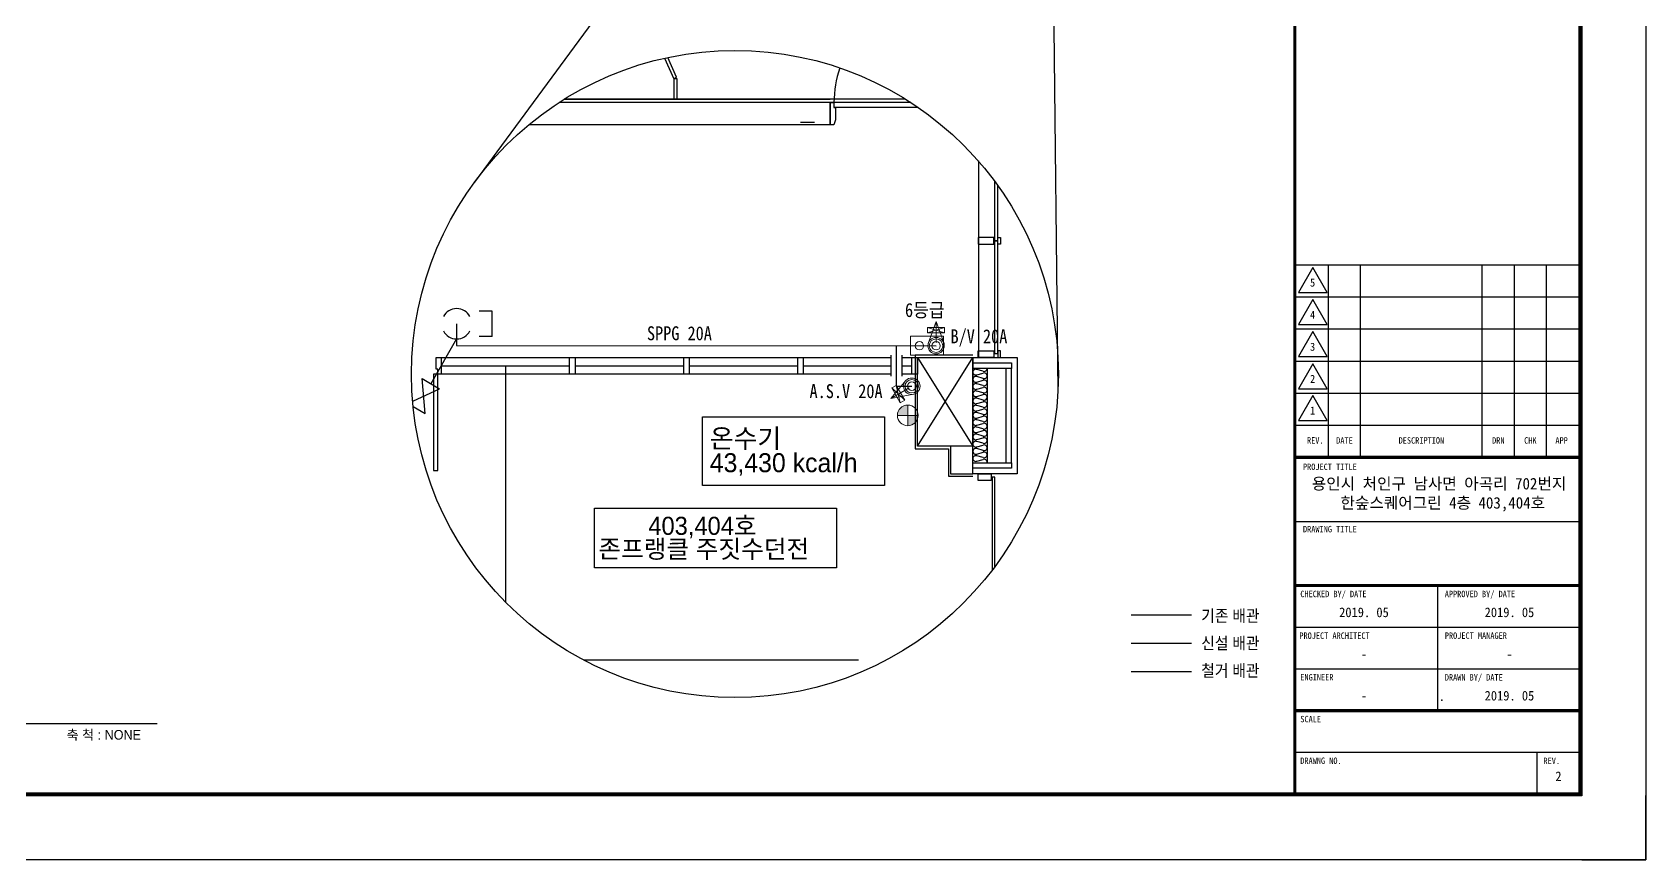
# Model space of a CAD drawing. Header units: millimetres. Extents: x 16332047 to 33387680, y -14835522 to -7015081.
# Drawn here: x 16923087 to 17174814, y -7312081 to -7183076 of the extents above; entities that cross this region are included whole.
import ezdxf
from ezdxf.enums import TextEntityAlignment as Align

# ---------------------------------------------------------------- set-up
doc = ezdxf.new("R2010")
doc.units = ezdxf.units.MM
doc.header["$LTSCALE"] = 300
doc.header["$MEASUREMENT"] = 0
doc.header["$PDSIZE"] = -3
doc.linetypes.add('ILJUM30', pattern=[33, 30, -1, 1, -1])
doc.layers.get('0').update_dxf_attribs({"linetype": 'CONTINUOUS'})
doc.layers.get('Defpoints').update_dxf_attribs({"color": 155, "linetype": 'CONTINUOUS'})
for name, color, linetype in [('2', 2, 'CONTINUOUS'), ('3', 3, 'CONTINUOUS'), ('A-HAT', 5, 'CONTINUOUS'), ('AA-BORD-FORM', 7, 'CONTINUOUS'), ('AA-BORD-TEXT', 3, 'CONTINUOUS'), ('ASS1', 1, 'ILJUM30'), ('E', 1, 'CONTINUOUS'), ('gas', 3, 'CONTINUOUS'), ('TEXT', 3, 'CONTINUOUS'), ('TXT', 8, 'CONTINUOUS'), ('근린시설 화장실위생도면$0$SI', 2, 'CONTINUOUS')]:
    doc.layers.add(name, color=color, linetype=linetype)
doc.layers.add('AA-XXXX-DEFP', color=144, linetype='CONTINUOUS', plot=False)
doc.layers.add('arch', color=255, linetype='CONTINUOUS', lineweight=25)
doc.styles.add('SAMOO-MEP', font='')
doc.styles.add('돋움', font='HYGTRE.TTF')
doc.styles.add('돋움체', font='')
doc.styles.get('SAMOO-MEP').set_extended_font_data('Dotum')
doc.styles.get('돋움체').set_extended_font_data('DotumChe')

msp = doc.modelspace()

# ---------------------------------------------------------------- hatches: boundary and pattern name
at = {"layer": 'A-HAT', "lineweight": 18}
h = msp.add_hatch(color=0, dxfattribs=at)
h.dxf.hatch_style = 1
h.paths.add_polyline_path([(17059677, -7241196, 0.4142136), (17058068, -7242805), (17059677, -7242805)])
h.paths.add_polyline_path([(17061286, -7242805), (17059677, -7242805), (17059677, -7244414, 0.4142136)])

# ---------------------------------------------------------------- linework, layer by layer
at = {"color": 0}
for p, q in [((16994814, -7226540, 0), (16992834, -7226540, 0)), ((16994814, -7230500, 0), (16994814, -7226540, 0)), ((16994814, -7230500, 0), (16992834, -7230500, 0))]:
    msp.add_line(p, q, dxfattribs=at)
at = {"layer": '2', "color": 0}
for p, q in [((17042920, -7197111, 0), (17045154, -7197111, 0)), ((16984401, -7242524, 0), (16983895, -7237075, 0)), ((16983895, -7237075, 0), (16986634, -7238657, 0)), ((16982440, -7240584, 0), (16986634, -7238657, 0)), ((16982519, -7241437, 0), (16984401, -7242524, 0))]:
    msp.add_line(p, q, dxfattribs=at)
at = {"layer": '3', "color": 0}
msp.add_line((16989299, -7230879, 0), (16985264, -7237866, 0), dxfattribs=at)
at = {"layer": 'A-HAT', "color": 0, "lineweight": 18}
for p, q in [((17065427, -7229919), (17062763, -7229094)), ((17065427, -7229094), (17062763, -7229919)), ((17064095, -7228142), (17062856, -7231607)), ((17064095, -7231482), (17064095, -7228142)), ((17064095, -7228142), (17065335, -7231607)), ((17057015, -7240162), (17059396, -7237356)), ((17059907, -7238492), (17057015, -7240162)), ((17057015, -7240162), (17060636, -7239503)), ((17059220, -7240427), (17057174, -7238533)), ((17058505, -7240839), (17057888, -7238120)), ((17059677, -7241196), (17059677, -7244414)), ((17058068, -7242805), (17061286, -7242805))]:
    msp.add_line(p, q, dxfattribs=at)
for points in [[(17062763, -7229094), (17065427, -7229094), (17065427, -7229919), (17062763, -7229919)], [(17060109, -7230449), (17065280, -7230449), (17065280, -7233435), (17060109, -7233435)], [(17057174, -7238533), (17058505, -7240839), (17059220, -7240427), (17057888, -7238120)]]:
    msp.add_lwpolyline(points, close=True, dxfattribs=at)
for centre, radius in [((17061491, -7231942), 664), ((17064095, -7231942), 1284), ((17064095, -7231942), 1052), ((17064095, -7231942), 664), ((17060306, -7238262), 1284), ((17060306, -7238262), 1052), ((17060306, -7238262), 664), ((17060306, -7238262), 664), ((17059677, -7242805), 1609)]:
    msp.add_circle(centre, radius, dxfattribs=at)
at = {"layer": 'AA-BORD-FORM'}
for p, q in [((17120064, -7219331, 0), (17164564, -7219331, 0)), ((17125314, -7249331, 0), (17125314, -7219331, 0)), ((17130314, -7249331, 0), (17130314, -7219331, 0)), ((17149314, -7249331, 0), (17149314, -7219331, 0)), ((17154314, -7249331, 0), (17154314, -7219331, 0)), ((17159314, -7249331, 0), (17159314, -7219331, 0)), ((17120064, -7224331, 0), (17164564, -7224331, 0)), ((17120064, -7229331, 0), (17164564, -7229331, 0)), ((17120064, -7234331, 0), (17164564, -7234331, 0))]:
    msp.add_line(p, q, dxfattribs=at)
at = {"layer": 'AA-BORD-FORM', "color": 0}
for p, q in [((17120064, -7239331, 0), (17164564, -7239331, 0)), ((17120064, -7244331, 0), (17164564, -7244331, 0)), ((17120064, -7259331, 0), (17164564, -7259331, 0)), ((17142315, -7269372, 0), (17142315, -7288848, 0)), ((17120064, -7275831, 0), (17164564, -7275831, 0)), ((17120064, -7282331, 0), (17164564, -7282331, 0)), ((17120064, -7295331, 0), (17164564, -7295331, 0)), ((17157824, -7295331, 0), (17157824, -7301831, 0))]:
    msp.add_line(p, q, dxfattribs=at)
at = {"layer": 'AA-BORD-FORM', "const_width": 500, "elevation": 0}
msp.add_lwpolyline([(16765064, -7025331), (17164564, -7025331), (17164564, -7301831), (16765064, -7301831)], close=True, dxfattribs=at)
msp.add_lwpolyline([(17120064, -7301831), (17120064, -7025331)], dxfattribs=at)
at = {"layer": 'AA-BORD-FORM', "elevation": 0}
for points in [[(17122869, -7219751), (17120619, -7223647), (17125118, -7223647)], [(17122869, -7224751), (17120619, -7228647), (17125118, -7228647)], [(17122869, -7229751), (17120619, -7233647), (17125118, -7233647)], [(17122869, -7234751), (17120619, -7238647), (17125118, -7238647)]]:
    msp.add_lwpolyline(points, close=True, dxfattribs=at)
at = {"layer": 'AA-BORD-FORM', "color": 0, "elevation": 0}
msp.add_lwpolyline([(17122869, -7239696), (17120619, -7243591), (17125118, -7243591)], close=True, dxfattribs=at)
at = {"layer": 'AA-BORD-FORM', "color": 0, "const_width": 500, "elevation": 0}
for points in [[(17120064, -7249331), (17164564, -7249331)], [(17120064, -7269331), (17164564, -7269331)], [(17120064, -7288831), (17164564, -7288831)]]:
    msp.add_lwpolyline(points, dxfattribs=at)
at = {"layer": 'AA-XXXX-DEFP'}
for p, q in [((17174814, -7015081, 0), (17174814, -7312081, 0)), ((17120064, -7025331, 0), (17120064, -7301831, 0)), ((17174814, -7312081, 0), (16754814, -7312081, 0))]:
    msp.add_line(p, q, dxfattribs=at)
at = {"layer": 'AA-XXXX-DEFP', "elevation": 0}
for points in [[(16764764, -7025031), (17164864, -7025031), (17164864, -7302131), (16764764, -7302131)], [(16765064, -7025331), (17164564, -7025331), (17164564, -7301831), (16765064, -7301831)]]:
    msp.add_lwpolyline(points, close=True, dxfattribs=at)
at = {"layer": 'arch', "color": 0}
for p, q in [((17021749, -7187114), (17023163, -7190309)), ((17023612, -7190049), (17022264, -7187002)), ((17023163, -7190309), (17023612, -7190049)), ((17023681, -7190309), (17023163, -7190309)), ((17023163, -7190309), (17023163, -7193505)), ((17023681, -7193505), (17023681, -7190309)), ((17047561, -7194024), (17005274, -7194024)), ((17059344, -7193506), (17006085, -7193509)), ((17006091, -7193505), (17047561, -7193505)), ((17023163, -7193505), (17023681, -7193505)), ((17047561, -7194024), (17047561, -7197480)), ((17060160, -7194024), (17047561, -7194024)), ((17047561, -7197480), (17047561, -7194024)), ((17047561, -7194024), (17048166, -7194024)), ((17060160, -7194024), (17048166, -7194024)), ((17048166, -7194024), (17048166, -7194801)), ((17061324, -7194801), (17048166, -7194801)), ((17048166, -7194801), (17048425, -7194801)), ((17048425, -7196702), (17048166, -7197480)), ((17048425, -7194801), (17048425, -7196702)), ((17047561, -7197480), (17000564, -7197480)), ((17048166, -7197480), (17047561, -7197480)), ((17048166, -7197480), (17048166, -7197480)), ((17070690, -7203140), (17070690, -7233769)), ((17073224, -7206281), (17073224, -7215589)), ((17073708, -7215589), (17073708, -7206944)), ((17070684, -7215071), (17070684, -7216108)), ((17073120, -7215071), (17070684, -7215071)), ((17070684, -7216108), (17073120, -7216108)), ((17073120, -7216108), (17073120, -7215071)), ((17073224, -7215589), (17073708, -7215589)), ((17073224, -7215589), (17073224, -7233180)), ((17073708, -7215589), (17073224, -7215589)), ((17073708, -7216108), (17073708, -7215071)), ((17073708, -7215071), (17074140, -7215071)), ((17073708, -7233180), (17073708, -7215589)), ((17074140, -7216108), (17073708, -7216108)), ((17074140, -7215071), (17074140, -7216108)), ((16986097, -7233769), (17057023, -7233769)), ((16986097, -7235411), (16986097, -7233769)), ((16986097, -7233769), (16986875, -7233769)), ((16986875, -7233769), (16986875, -7236016)), ((17006920, -7233769), (17007784, -7233769)), ((17006920, -7236361), (17006920, -7233769)), ((17007784, -7233769), (17007784, -7236361)), ((17024718, -7233769), (17025582, -7233769)), ((17024718, -7236361), (17024718, -7233769)), ((17025582, -7233769), (17025582, -7236361)), ((17042516, -7233769), (17043380, -7233769)), ((17042516, -7236361), (17042516, -7233769)), ((17043380, -7233769), (17043380, -7236361)), ((17058751, -7233769), (17061179, -7233769)), ((17060315, -7233769), (17061179, -7233769)), ((17060315, -7236361), (17060315, -7233769)), ((17069820, -7233424), (17060834, -7233424)), ((17060834, -7233424), (17060834, -7248025)), ((17061179, -7233769), (17061179, -7236361)), ((17061179, -7233769), (17061179, -7236361)), ((17061180, -7233769), (17069820, -7247593)), ((17061180, -7247593), (17069820, -7233769)), ((17061180, -7247593), (17061180, -7233769)), ((17061180, -7233769), (17069820, -7233769)), ((17069820, -7233769), (17069820, -7247593)), ((17069820, -7249321), (17069820, -7233769)), ((17069820, -7233769), (17076732, -7233769)), ((17070684, -7233769), (17070684, -7232732)), ((17070684, -7232732), (17073120, -7232732)), ((17073120, -7233769), (17070684, -7233769)), ((17073120, -7232732), (17073120, -7233769)), ((17073224, -7233180), (17073708, -7233180)), ((17073708, -7232732), (17073708, -7233769)), ((17074140, -7232732), (17073708, -7232732)), ((17073708, -7233769), (17074140, -7233769)), ((17074140, -7233769), (17074140, -7232732)), ((17076732, -7233769), (17076732, -7251913)), ((16986356, -7236361), (16985700, -7236361)), ((16985700, -7236361), (16985700, -7251395)), ((16986097, -7235584), (16986097, -7235411)), ((16986097, -7235411), (16986097, -7235411)), ((16986356, -7235584), (16986097, -7235584)), ((16986356, -7236361), (16986356, -7235584)), ((17057023, -7236361), (16986356, -7236361)), ((16986356, -7251395), (16986356, -7236361)), ((16986875, -7236361), (16986356, -7236361)), ((16986875, -7235065), (17006920, -7235065)), ((16986875, -7236016), (16986875, -7236361)), ((17007784, -7236361), (17006920, -7236361)), ((17007784, -7235065), (17024718, -7235065)), ((17025582, -7236361), (17024718, -7236361)), ((17025582, -7235065), (17042516, -7235065)), ((17043380, -7236361), (17042516, -7236361)), ((17043380, -7235065), (17057023, -7235065)), ((17058751, -7235065), (17060315, -7235065)), ((17061179, -7236361), (17058751, -7236361)), ((17061179, -7236361), (17060315, -7236361)), ((17069820, -7234633), (17075868, -7234633)), ((17069820, -7235497), (17069820, -7234633)), ((17075868, -7235497), (17069820, -7235497)), ((17071458, -7235917), (17070429, -7235639)), ((17070429, -7236479), (17071458, -7236200)), ((17071458, -7237040), (17070429, -7236762)), ((17072066, -7235497), (17072066, -7250185)), ((17075868, -7235497), (17075004, -7235497)), ((17075004, -7235497), (17075004, -7250185)), ((17075868, -7234633), (17075868, -7235497)), ((17075868, -7250185), (17075868, -7235497)), ((17070429, -7237602), (17071458, -7237323)), ((17071458, -7238164), (17070429, -7237885)), ((17070429, -7238725), (17071458, -7238447)), ((17071458, -7239287), (17070429, -7239008)), ((17070429, -7239848), (17071458, -7239570)), ((17071458, -7240410), (17070429, -7240131)), ((17070429, -7240972), (17071458, -7240693)), ((17071458, -7241533), (17070429, -7241255)), ((17070429, -7242095), (17071458, -7241816)), ((17071458, -7242656), (17070429, -7242378)), ((17070429, -7243218), (17071458, -7242939)), ((17071458, -7243780), (17070429, -7243501)), ((17070429, -7244341), (17071458, -7244063)), ((17071458, -7244903), (17070429, -7244624)), ((17070429, -7245464), (17071458, -7245186)), ((17071458, -7246026), (17070429, -7245747)), ((17070429, -7246588), (17071458, -7246309)), ((17071458, -7247149), (17070429, -7246871)), ((17060834, -7248025), (17066018, -7248025)), ((17069820, -7247593), (17061180, -7247593)), ((17066018, -7248025), (17066018, -7252259)), ((17066364, -7247593), (17066364, -7251913)), ((17069820, -7251913), (17069820, -7247593)), ((17070429, -7247711), (17071458, -7247432)), ((17071458, -7248272), (17070429, -7247994)), ((17070429, -7248834), (17071458, -7248555)), ((17071458, -7249396), (17070429, -7249117)), ((17070429, -7249957), (17071458, -7249679)), ((16985700, -7251395), (16986356, -7251395)), ((17066364, -7251913), (17069820, -7251913)), ((17069820, -7250185), (17075868, -7250185)), ((17069820, -7251049), (17069820, -7250185)), ((17069820, -7250185), (17069820, -7250185)), ((17075868, -7251049), (17069820, -7251049)), ((17076732, -7251913), (17069820, -7251913)), ((17070684, -7252950), (17070684, -7251913)), ((17070684, -7251913), (17072689, -7251913)), ((17072689, -7251913), (17072689, -7252950)), ((17075004, -7250185), (17075868, -7250185)), ((17075868, -7250185), (17075868, -7251049)), ((17066018, -7252259), (17069820, -7252259)), ((17072689, -7252950), (17070684, -7252950)), ((17072862, -7252432), (17072862, -7266923)), ((17073276, -7252432), (17072862, -7252432)), ((17073276, -7266370), (17073276, -7252432))]:
    msp.add_line(p, q, dxfattribs=at)
for centre, radius, start, end in [((17064236, -7194024), 16070, 160.42436, 180), ((17070269, -7236059), 449, 69.21422, 290.78578), ((17070269, -7237182), 449, 69.21422, 290.78578), ((17071617, -7235497), 449, 249.22113, 359.99309), ((17071617, -7236620), 449, 0.00691, 110.77887), ((17071617, -7236620), 449, 249.22113, 359.99309), ((17070269, -7238305), 449, 69.21422, 290.78578), ((17070269, -7239428), 449, 69.21422, 290.78578), ((17071617, -7237744), 449, 0.00691, 110.77887), ((17071617, -7237743), 449, 249.22113, 359.99309), ((17071617, -7238867), 449, 0.00691, 110.77887), ((17071617, -7238867), 449, 249.22113, 359.99309), ((17071617, -7239990), 449, 0.00691, 110.77887), ((17070269, -7240552), 449, 69.21422, 290.78578), ((17070269, -7241675), 449, 69.21422, 290.78578), ((17071617, -7239990), 449, 249.22113, 359.99309), ((17071617, -7241113), 449, 0.00691, 110.77887), ((17071617, -7241113), 449, 249.22113, 359.99309), ((17071617, -7242236), 449, 0.00691, 110.77887), ((17070269, -7242798), 449, 69.21422, 290.78578), ((17070269, -7243921), 449, 69.21422, 290.78578), ((17070269, -7245044), 449, 69.21422, 290.78578), ((17071617, -7242236), 449, 249.22113, 359.99309), ((17071617, -7243360), 449, 0.00691, 110.77887), ((17071617, -7243359), 449, 249.22113, 359.99309), ((17071617, -7244483), 449, 0.00691, 110.77887), ((17071617, -7244483), 449, 249.22113, 359.99309), ((17070269, -7246168), 449, 69.21422, 290.78578), ((17070269, -7247291), 449, 69.21422, 290.78578), ((17071617, -7245606), 449, 0.00691, 110.77887), ((17071617, -7245606), 449, 249.22113, 359.99309), ((17071617, -7246729), 449, 0.00691, 110.77887), ((17071617, -7246729), 449, 249.22113, 359.99309), ((17070269, -7248414), 449, 69.21422, 290.78578), ((17070269, -7249537), 449, 69.21422, 290.78578), ((17071617, -7247852), 449, 0.00691, 110.77887), ((17071617, -7247852), 449, 249.22113, 359.99309), ((17071617, -7248976), 449, 0.00691, 110.77887), ((17071617, -7248975), 449, 249.22113, 359.99309), ((17071617, -7250099), 449, 0.00691, 110.77887), ((17071617, -7250099), 449, 348.90744, 359.99309)]:
    msp.add_arc(centre, radius, start, end, dxfattribs=at)
at = {"layer": 'ASS1', "color": 0, "linetype": 'Continuous'}
msp.add_point((17142988, -7287230, 0), dxfattribs=at)
at = {"layer": 'Defpoints', "elevation": 0}
msp.add_lwpolyline([(17164826, -7312081), (17174814, -7312081), (17174814, -7302093)], dxfattribs=at)
at = {"layer": 'E', "color": 0, "linetype": 'Continuous'}
for points in [[(17027636, -7243017), (17056062, -7243017), (17056062, -7253753), (17027636, -7253753)], [(17010804, -7257266), (17048574, -7257266), (17048574, -7266596), (17010804, -7266596)]]:
    msp.add_lwpolyline(points, close=True, dxfattribs=at)
at = {"layer": 'gas', "color": 0}
for p, q in [((17056976, -7118329), (16992090, -7206444)), ((17081836, -7127205), (17083096, -7239105)), ((16989299, -7228520, 0), (16989299, -7231908, 0)), ((16989299, -7231908), (17064095, -7231942)), ((17057887, -7231939), (17057887, -7238262)), ((17057023, -7233423), (17057023, -7236707)), ((17058751, -7233423), (17058751, -7236707)), ((16996897, -7235065), (16996897, -7271893)), ((17057887, -7238262), (17060306, -7238262)), ((17009095, -7280943), (17052012, -7280943))]:
    msp.add_line(p, q, dxfattribs=at)
at = {"layer": 'gas', "color": 7}
for p, q in [((17103966, -7273933), (17094546, -7273933)), ((16858802, -7290855, 0), (16942563, -7290855, 0))]:
    msp.add_line(p, q, dxfattribs=at)
at = {"layer": 'gas', "color": 1}
msp.add_line((17103966, -7278373), (17094546, -7278373), dxfattribs=at)
at = {"layer": 'gas', "color": 5}
msp.add_line((17103966, -7282768), (17094546, -7282768), dxfattribs=at)
at = {"layer": 'gas', "color": 0}
msp.add_circle((17032717, -7236361), 50454, dxfattribs=at)
at = {"layer": '근린시설 화장실위생도면$0$SI', "color": 0}
for start, end in [(28.30407, 151.69593), (208.43689, 331.56311)]:
    msp.add_arc((16989299, -7228520, 0), 2359, start, end, dxfattribs=at)

# ---------------------------------------------------------------- texts
at = {"layer": 'AA-BORD-FORM', "style": '돋움체'}
for s, p in [('5', (17122843, -7222114, 0)), ('4', (17122843, -7227114, 0)), ('3', (17122843, -7232114, 0))]:
    msp.add_text(s, height=1249, dxfattribs=at).set_placement(p, align=Align.MIDDLE)
at = {"layer": 'AA-BORD-FORM', "color": 0, "style": '돋움체'}
for s, height, p in [('2', 1249, (17122843, -7237114, 0)), ('1', 1249, (17122843, -7242059, 0)), (' REV.', 998.8, (17122939, -7246706, 0)), ('DATE', 998.8, (17127814, -7246706, 0)), ('DESCRIPTION', 998.81, (17139814, -7246706, 0)), ('DRN', 998.8, (17151814, -7246706, 0)), ('CHK', 998.8, (17156814, -7246706, 0)), ('APP', 998.8, (17161689, -7246706, 0))]:
    msp.add_text(s, height=height, dxfattribs=at).set_placement(p, align=Align.MIDDLE)
for s, height, p in [('PROJECT TITLE', 998.81, (17121340, -7251322, 0)), ('DRAWING TITLE', 998.81, (17121340, -7261037, 0)), ('CHECKED BY/ DATE', 998.81, (17120925, -7271149, 0)), ('APPROVED BY/ DATE', 998.81, (17143462, -7271149, 0)), ('PROJECT ARCHITECT', 998.81, (17120774, -7277649, 0)), ('PROJECT MANAGER', 998.81, (17143468, -7277644, 0)), ('ENGINEER', 998.8, (17120924, -7284137, 0)), ('DRAWN BY/ DATE', 998.81, (17143469, -7284149, 0)), ('SCALE', 998.8, (17120924, -7290649, 0)), ('DRAWNG NO.', 998.8, (17120918, -7297148, 0)), ('REV.', 998.8, (17158860, -7297159, 0))]:
    msp.add_text(s, height=height, dxfattribs=at).set_placement(p)
at = {"layer": 'AA-BORD-TEXT', "color": 0, "style": '돋움체'}
for s, height, p in [('용인시 처인구 남사면 아곡리 702번지 ', 1797.86, (17143149, -7253450, 0)), ('한숲스퀘어그린 4층 403,404호', 1797.86, (17143149, -7256440, 0)), ('2019. 05', 1498.2, (17130856, -7273509, 0)), ('2019. 05', 1498.2, (17153552, -7273509, 0)), ('-', 1498, (17130856, -7280009, 0)), ('-', 1498, (17153552, -7280009, 0)), ('-', 1498, (17130856, -7286509, 0)), ('2019. 05', 1498.2, (17153552, -7286509, 0)), ('2', 1498, (17161194, -7299081, 0))]:
    msp.add_text(s, height=height, dxfattribs=at).set_placement(p, align=Align.MIDDLE_CENTER)
at = {"layer": 'E', "color": 0, "linetype": 'Continuous', "style": 'SAMOO-MEP'}
for s, height, p in [('온수기', 2963.5, (17028786, -7246386)), ('43,430 kcal/h', 2963.52, (17028786, -7250181)), ('403,404호', 2822.4, (17019204, -7260025)), ('존프랭클 주짓수던전', 2822.4, (17011404, -7263640))]:
    msp.add_text(s, height=height, dxfattribs=at).set_placement(p, align=Align.MIDDLE_LEFT)
at = {"layer": 'gas', "color": 7, "style": '돋움'}
msp.add_text('축 척 : NONE', height=1500, dxfattribs=at).set_placement((16928432, -7293355, 0))
at = {"layer": 'TEXT', "color": 0, "style": '돋움체', "width": 0.9}
for s, p in [('6등급', (17059247, -7227464, 0)), ('SPPG 20A ', (17018985, -7231093, 0)), ('B/V 20A ', (17066348, -7231564, 0)), ('A.S.V 20A', (17044354, -7240115, 0))]:
    msp.add_text(s, height=2177.3, rotation=0, dxfattribs=at).set_placement(p)
at = {"layer": 'TXT', "color": 7, "style": '돋움', "width": 0.9}
for s, p in [('기존 배관', (17105469, -7274982, 4)), ('신설 배관', (17105469, -7279257, 4)), ('철거 배관', (17105469, -7283532, 4))]:
    msp.add_text(s, height=1875, dxfattribs=at).set_placement(p)

doc.saveas('drawing.dxf')
